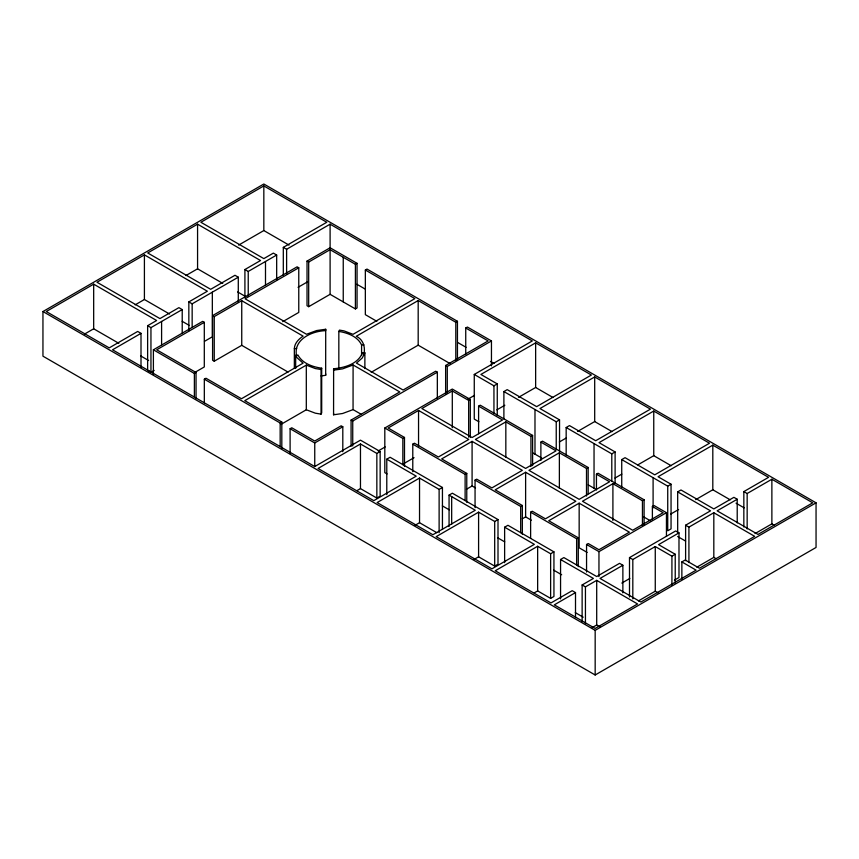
<?xml version="1.0" encoding="UTF-8"?>
<svg xmlns="http://www.w3.org/2000/svg" width="859" height="859" viewBox="0 0 859 859"><rect width="100%" height="100%" fill="white"/><g stroke="black" fill="none" stroke-linecap="round" stroke-linejoin="round"><path stroke-width="1.29" d="M294.347 368.35L294.347 348.657C294.465 343.289 298.846 338.865 303.12 336.137L241.744 300.693L214.245 316.574L212.581 315.618L212.581 360.254L214.245 361.209L241.744 345.329L288.066 372.076M296.688 356.41C292.651 339.638 311.871 331.005 325.668 330.661L325.711 329.265L316.681 330.543L306.502 334.258L245.062 298.782L298.771 267.783L298.771 312.418L282.772 321.653M321.019 375.952L325.668 375.297L325.711 373.901M364.871 368.565L364.871 352.813L362.53 352.598C358.16 364.044 344.674 367.684 333.625 368.758L333.571 370.154L342.601 368.865L353.092 364.978L399.789 391.94L351.084 420.062L351.084 446.315M361.07 414.221L353.092 409.614L342.601 413.501L333.571 414.79L333.625 413.394M338.833 369.488L338.833 331.413L339.477 330.114L343.944 330.865L353.038 334.323L414.865 298.621L365.343 270.027L365.343 314.662L376.854 321.32M281.816 448.28L281.816 422.027L244.783 400.648L306.309 365.129L306.309 409.764L315.339 413.179L321.041 414.135L321.041 369.499L321.696 368.2C312.73 366.911 302.4 363.497 297.944 355.025L295.668 355.347L295.668 368.479M321.041 414.135L321.696 412.835L321.696 368.2M364.871 352.813L362.273 357.967L356.474 363.11L403.107 390.029L435.685 371.217L437.338 372.172L437.338 398.436M42.95 311.538L263.831 184.009L816.05 502.826L816.05 547.462L595.169 674.991L42.95 356.174L42.95 311.538L595.169 630.356L816.05 502.826M154.137 370.412L150.948 372.248L147.63 370.336L147.63 325.701L156.628 320.504L93.674 284.157L46.268 311.538L109.211 347.884L137.687 331.445L141.005 333.356L141.005 367.491M188.84 330.79L188.84 301.906L207.363 291.222L144.409 254.876L96.992 282.246L159.946 318.592L178.897 307.651L182.215 309.562L182.215 333.195M244.912 297.107L244.912 269.533L260.524 260.524L197.57 224.178L147.716 252.965L210.67 289.311L234.979 275.277L238.287 277.189L238.287 302.132M283.309 274.944L283.309 247.371L326.785 222.266L263.831 185.92L200.888 222.266L263.831 258.613L273.366 253.115L276.673 255.026L276.673 279.97M84.429 334.14L93.674 328.793L118.864 343.332M135.153 304.848L144.409 299.512L169.588 314.05M185.973 275.514L197.57 268.813L222.749 283.352M238.652 245.094L263.831 230.556L289.021 245.094M141.005 333.356L112.529 349.796L314.748 466.544L360.469 440.152L380.15 451.512L380.15 496.148L376.843 498.059L360.469 488.61L357.033 490.596M147.63 325.701L150.948 327.623L182.215 309.562M188.84 301.906L192.158 303.828L238.287 277.189M244.912 269.533L248.23 271.455L276.673 255.026M283.309 247.371L286.616 249.282L330.103 224.178L532.322 340.937L474.265 374.449L474.265 419.085L478.903 421.758M153.396 374.739L153.396 349.796L202.649 321.363L204.302 322.318L204.302 366.954L195.014 372.312M212.581 315.618L297.107 266.816L298.771 267.783M307.028 261.093L330.103 247.779L357.054 263.337L357.054 307.973L355.401 308.929L330.103 294.326L308.682 306.684L307.028 305.729L307.028 261.093L308.682 262.049L330.103 249.69L355.401 264.293L357.054 263.337M204.302 322.318L156.703 349.796L196.045 372.505L196.045 398.759M204.485 341.345L212.334 336.814L212.334 292.178M298.062 287.314L307.211 282.031M365.343 270.027L366.997 269.071L457.45 321.298L457.45 359.373M153.396 349.796L194.381 373.461L196.045 372.505M204.324 402.828L204.324 379.195L205.977 378.239L241.476 398.737L303.066 363.174L296.452 357.194L295.668 355.347M457.45 321.298L455.796 322.254L418.183 300.543L356.281 336.277C363.174 339.52 365.472 346.886 363.948 354.026M204.324 379.195L280.163 422.982L281.816 422.027M280.775 424.507L306.309 409.764M371.185 372.312L418.183 345.178L450.095 363.604M290.106 453.67L290.106 428.727L291.759 427.771L314.748 441.043L341.141 425.806L342.805 426.762L342.805 451.705M465.739 354.252L465.739 327.998L467.393 327.043L491.455 340.937L491.455 365.88M445.628 394.367L445.628 365.483L488.148 340.937L465.739 327.998M290.106 428.727L314.748 442.954L342.805 426.762M351.084 420.062L352.738 421.017L437.338 372.172M445.628 365.483L447.281 366.439L491.455 340.937M387.065 473.943L384.811 472.643L384.811 428.007L452.296 389.052L470.313 399.456L470.313 437.532M380.15 451.512L376.843 453.423L360.469 443.974L318.066 468.456L373.805 500.647L416.218 476.154L386.786 459.168L386.786 494.612M412.782 471.72L412.782 444.157L414.435 443.201L438.348 457.009L468.778 439.443L418.548 410.441L388.128 428.007L404.492 437.456L404.492 466.34M470.313 399.456L468.66 400.412L452.296 390.963L421.866 408.53L472.085 437.532L502.515 419.965L478.603 406.157L478.603 433.72M503.889 419.117L503.889 391.554L507.207 389.642L536.639 406.64L591.379 375.029L535.64 342.848L480.89 374.449L497.264 383.898L497.264 415.412M378.239 450.932L385.186 446.916M467.672 399.306L474.469 395.376M384.811 428.007L402.839 438.412L404.492 437.456M474.265 374.449L493.946 385.809L497.264 383.898M386.786 459.168L390.093 457.256L442.439 487.472L442.439 529.477M478.603 406.157L480.256 405.201L532.601 435.416L532.601 465.61M403.902 463.538L414.049 457.686M496.856 409.872L504.845 405.255M518.525 397.352L535.64 387.484L553.056 397.534M475.059 507.68L475.059 480.117L476.713 479.161L491.885 487.912L522.315 470.345L472.085 441.354L441.666 458.921L466.77 473.416L466.77 502.3M532.601 435.416L530.937 436.372L505.833 421.876L475.403 439.443L525.622 468.434L556.052 450.868L540.88 442.106L540.88 460.488M442.439 487.472L439.121 489.383L419.536 478.076L377.122 502.558L432.872 534.738L475.274 510.257L449.064 495.117L449.064 526.631M566.167 455.077L566.167 427.514L569.485 425.592L595.695 440.731L650.446 409.131L594.696 376.94L539.957 408.551L559.542 419.858L559.542 451.362M412.782 444.157L465.116 474.372L466.77 473.416M503.889 391.554L556.235 421.769L559.542 419.858M449.064 495.117L452.371 493.206L498.005 519.555L498.005 564.18L494.687 566.102L478.592 556.804L474.007 559.456M540.88 442.106L542.534 441.15L588.168 467.5L588.168 493.753M466.458 489.243L472.085 485.99L475.51 487.966M414.951 525.354L419.536 522.712L436.812 532.687M559.338 441.988L566.188 438.036M577.592 431.454L594.696 421.576L612.113 431.637M530.626 538.453L530.626 512.189L532.279 511.234L545.422 518.825L575.852 501.259L525.622 472.257L495.203 489.834L522.336 505.5L522.336 534.384M588.168 467.5L586.504 468.456L559.37 452.779L528.94 470.345L579.159 499.347L609.589 481.781L596.447 474.189L596.447 489.941M498.005 519.555L494.687 521.467L478.592 512.168L436.179 536.65L491.928 568.841L534.341 544.359L504.63 527.201L504.63 562.645M621.733 487.16L621.733 459.586L625.051 457.675L654.762 474.834L709.502 443.223L653.753 411.042L599.013 442.643L615.108 451.941L615.108 483.445M475.059 480.117L520.683 506.456L522.336 505.5M566.167 427.514L611.791 453.853L615.108 451.941M504.63 527.201L507.937 525.289L553.937 551.843L553.937 596.479L550.63 598.39L537.648 590.906L534.212 592.893M596.447 474.189L598.1 473.234L644.1 499.788L644.1 524.731M522.251 518.847L525.622 516.893L531.334 520.189M614.98 478.066L621.819 474.114M637.786 464.891L653.753 455.678L671.18 465.728M586.557 572.062L586.557 544.488L588.222 543.532L598.959 549.739L629.389 532.172L579.159 503.17L548.74 520.737L578.279 537.798L578.279 566.672M644.1 499.788L642.446 500.743L612.907 483.692L582.477 501.259L632.696 530.25L663.127 512.683L652.389 506.488L652.389 519.609M553.937 551.843L550.63 553.754L537.648 546.27L495.246 570.752L550.984 602.932L572.191 590.691L575.509 592.603L575.509 617.546M743.84 527.039L743.84 491.595L768.558 477.325L712.809 445.134L658.069 476.745L671.051 484.229L671.051 528.865L667.733 530.787L667.733 486.151L621.733 459.586M530.626 512.189L576.625 538.754L578.279 537.798M667.733 486.151L671.051 484.229M560.562 598.884L560.562 559.499L563.88 557.588L596.704 576.539L619.564 563.343L622.872 565.254L622.872 592.828M652.389 506.488L654.043 505.532L666.444 512.683L666.444 536.317M677.676 532.58L677.676 491.885L680.983 489.974L713.818 508.925L733.897 497.329L737.215 499.251L737.215 522.873M586.557 544.488L598.959 551.65L666.444 512.683M670.621 514.133L678.599 509.527M695.704 499.648L712.809 489.77L730.236 499.831M582.134 621.712L582.134 584.958L593.397 578.451L560.562 559.499M629.497 596.994L629.497 557.609L675.668 530.948L678.986 532.87L678.986 577.506L674.444 580.115M685.611 560.659L685.611 525.214L710.5 510.837L677.676 491.885M575.509 592.603L554.302 604.854L595.169 628.444L637.571 603.963L596.704 580.362L585.441 586.869L582.134 584.958M622.872 565.254L600.022 578.451L640.889 602.041L696.123 570.151L681.863 561.915L681.863 578.977M629.497 557.609L632.815 559.52L655.267 546.56L671.921 556.17L675.228 554.259L675.228 583.143M678.986 532.87L658.574 544.649L675.228 554.259M685.611 525.214L688.918 527.125L713.818 512.748L754.685 536.349L699.441 568.239L685.171 560.004L681.863 561.915M737.215 499.251L717.136 510.837L757.992 534.438L812.732 502.826L771.876 479.236L747.158 493.506L743.84 491.595M621.83 583.078L629.84 578.451M592.205 627.607L596.704 624.998L600.119 626.963M638.43 600.913L655.267 591.196L658.595 593.118M696.842 567.187L713.818 557.384L716.084 558.694M755.018 533.6L771.876 523.872L774.142 525.182M294.347 348.657L296.688 348.529M338.833 331.413C347.53 332.83 357.655 336.449 361.585 344.964L363.948 344.835M321.041 369.499L315.339 368.554L306.309 365.129M356.829 284.254L364.968 288.946M457.944 342.623L466.083 347.326M490.489 361.414L493.968 363.421M736.045 503.181L744.173 507.873M532.677 452.811L541.696 458.008M588.232 484.884L596.264 489.523M643.81 516.968L650.778 520.994M677.676 536.521L685.6 541.095M237.632 291.942L245.642 296.57M587.148 552.423L579.159 547.806L579.159 503.17M182.183 321.32L189.044 325.282M442.364 505.876L449.193 509.817M497.866 537.917L504.716 541.868M553.625 570.108L561.668 574.757M140.608 355.894L148.618 360.512M575.283 612.628L583.207 617.202M771.876 479.236L771.876 523.872M747.158 493.506L747.158 528.951M713.818 512.748L713.818 557.384M712.809 445.134L712.809 489.77M688.918 527.125L688.918 562.57M671.921 556.17L671.921 585.054M655.267 546.56L655.267 591.196M653.753 411.042L653.753 455.678M653.098 477.701L653.098 507.894M642.446 500.743L642.446 525.687M632.815 559.52L632.815 598.906M612.907 483.692L612.907 520.447M611.791 453.853L611.791 481.416M598.959 551.65L598.959 576.593M596.704 580.362L596.704 624.998M595.169 630.356L595.169 674.991M594.696 376.94L594.696 421.576M594.041 443.598L594.041 488.234M586.504 468.456L586.504 496.019M585.441 586.869L585.441 623.623M576.625 538.754L576.625 565.007M559.37 452.779L559.37 488.223M556.235 421.769L556.235 449.343M550.63 553.754L550.63 598.39M537.648 546.27L537.648 590.906M535.64 342.848L535.64 387.484M534.985 409.507L534.985 454.143M530.937 436.372L530.937 466.566M525.622 472.257L525.622 516.893M520.683 506.456L520.683 532.709M505.833 421.876L505.833 457.321M494.687 521.467L494.687 566.102M493.946 385.809L493.946 413.383M478.592 512.168L478.592 556.804M472.085 441.354L472.085 485.99M468.66 400.412L468.66 437.177M465.116 474.372L465.116 500.625M455.796 322.254L455.796 360.329M452.296 390.963L452.296 427.718M451.673 496.631L451.673 524.205M447.281 366.439L447.281 392.692M439.121 489.383L439.121 532.709M419.536 478.076L419.536 522.712M418.548 410.441L418.548 445.885M418.183 300.543L418.183 345.178M402.839 438.412L402.839 464.676M376.843 453.423L376.843 498.059M361.585 344.964L361.585 355.465M360.469 443.974L360.469 488.61M355.401 264.293L355.401 308.929M353.092 364.978L353.06 409.636M352.738 421.017L352.738 445.961M343.246 257.27L343.246 301.906M333.625 368.758L333.571 414.79M330.103 224.178L330.103 249.121M330.103 249.69L330.103 294.326M325.711 329.265L325.668 375.297M314.748 442.954L314.748 466.587M308.682 262.049L308.682 306.684M286.616 249.282L286.616 274.225M280.163 422.982L280.163 446.616M265.495 261.48L265.495 285.113M263.831 185.92L263.831 230.556M248.23 271.455L248.23 296.398M241.744 300.693L241.744 345.329M214.245 316.574L214.245 361.209M197.57 224.178L197.57 268.813M194.381 373.461L194.381 397.094M192.158 303.828L192.158 327.451M161.599 321.459L161.599 345.093M150.948 327.623L150.948 372.248M144.409 254.876L144.409 299.512M93.674 284.157L93.674 328.793"/></g></svg>
